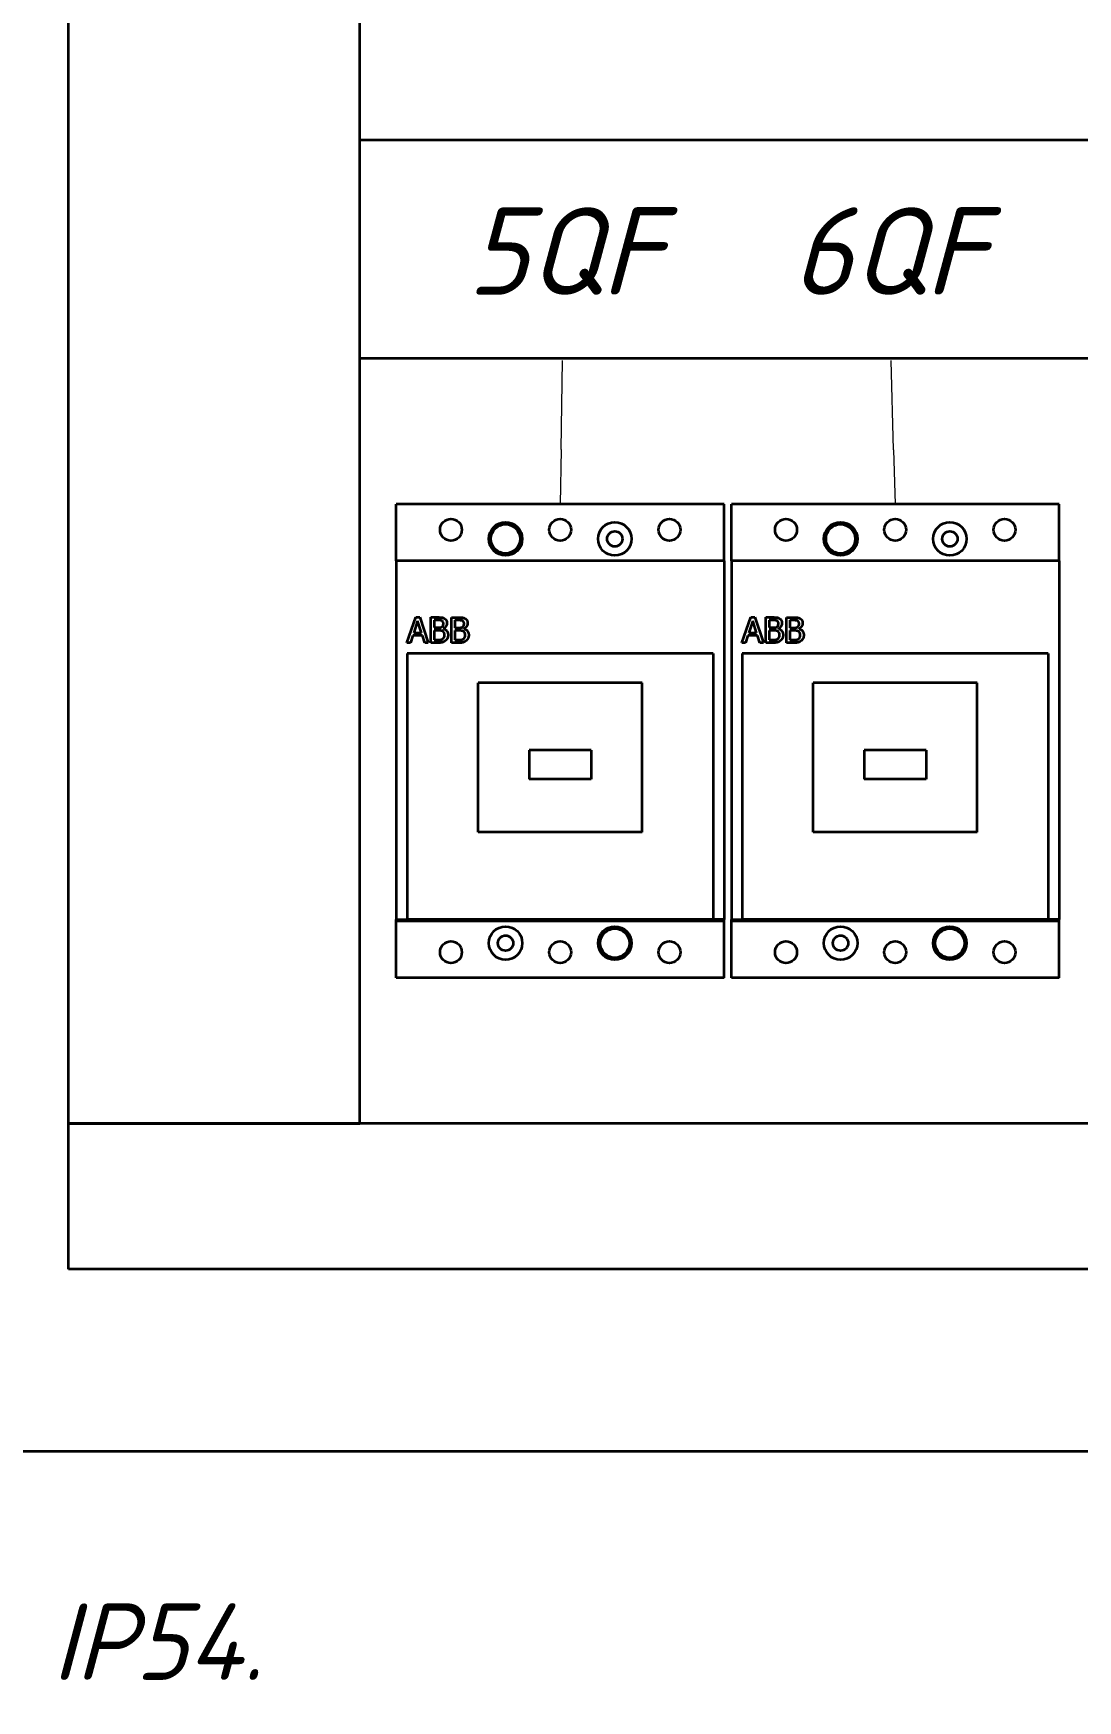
# Model space of a CAD drawing. Header units: millimetres. Extents: x 184 to 2238, y 135 to 1711.
# Drawn here: x 1728 to 2014.8, y 642.4 to 1100.2 of the extents above; entities that cross this region are included whole.
import ezdxf

# ---------------------------------------------------------------- set-up
doc = ezdxf.new("R2010")
doc.units = ezdxf.units.MM
doc.header["$LTSCALE"] = 6
doc.layers.add('Видимый контур (ГОСТ)', color=7, linetype='Continuous', lineweight=35)
doc.layers.add('Обозначение (ГОСТ)', color=7, linetype='Continuous', lineweight=18)
doc.styles.add('Обычный текст (ГОСТ)', font='GOST_Common Italic.ttf')
doc.styles.add('Увеличенный текст (ГОСТ)', font='GOST_Common Italic.ttf')

# ---------------------------------------------------------------- blocks, each defined once
blk = doc.blocks.new('TT')
at = {"layer": 'Обозначение (ГОСТ)', "insert": (239.643, 75.227), "char_height": 3.5, "attachment_point": 7, "style": 'Обычный текст (ГОСТ)'}
blk.add_mtext('\\fGOST Common|b0|i1;\\W0.99;1. Степень защиты шкафа IP54.', dxfattribs=at)
blk = doc.blocks.new('Номера позиций6')
at = {"layer": 'Обозначение (ГОСТ)'}
for q in [(312.395, 150.238), (312.293, 143.663)]:
    blk.add_line((312.332, 146.163), q, dxfattribs=at)
at = {"layer": 'Обозначение (ГОСТ)', "insert": (312.473, 155.253), "char_height": 4, "attachment_point": 5, "style": 'Увеличенный текст (ГОСТ)'}
blk.add_mtext('5QF', dxfattribs=at)
blk = doc.blocks.new('Номера позиций7')
at = {"layer": 'Обозначение (ГОСТ)'}
for q in [(327.439, 150.238), (327.626, 143.663)]:
    blk.add_line((327.555, 146.162), q, dxfattribs=at)
at = {"layer": 'Обозначение (ГОСТ)', "insert": (327.297, 155.253), "char_height": 4, "attachment_point": 5, "style": 'Увеличенный текст (ГОСТ)'}
blk.add_mtext('6QF', dxfattribs=at)

msp = doc.modelspace()

# ---------------------------------------------------------------- linework, layer by layer
at = {"layer": 'Видимый контур (ГОСТ)'}
for p, q in [((1737.695, 800.921), (1737.695, 1280.921)), ((1817.695, 800.921), (1817.695, 1280.921)), ((2212.695, 1070.921), (1817.695, 1070.921)), ((1817.695, 1010.921), (1817.695, 1070.921)), ((2212.695, 1010.921), (1817.695, 1010.921)), ((1827.695, 955.421), (1827.695, 970.921)), ((1917.695, 970.921), (1827.695, 970.921)), ((1917.695, 955.421), (1917.695, 970.921)), ((1919.695, 955.421), (1919.695, 970.921)), ((2009.695, 970.921), (1919.695, 970.921)), ((2009.695, 955.421), (2009.695, 970.921)), ((1827.695, 955.421), (1827.695, 856.921)), ((1917.695, 955.421), (1827.695, 955.421)), ((1917.695, 955.421), (1917.695, 856.921)), ((1919.695, 955.421), (1919.695, 856.921)), ((2009.695, 955.421), (1919.695, 955.421)), ((2009.695, 955.421), (2009.695, 856.921)), ((1830.62, 932.921), (1833.01, 939.911)), ((1833.556, 938.955), (1832.464, 935.664)), ((1833.01, 939.911), (1834.156, 939.906)), ((1834.625, 935.655), (1833.556, 938.955)), ((1834.156, 939.906), (1836.485, 932.895)), ((1837.149, 932.893), (1837.179, 939.893)), ((1837.179, 939.893), (1839.034, 939.884)), ((1838.106, 939.094), (1838.097, 937.047)), ((1838.996, 939.09), (1838.106, 939.094)), ((1842.821, 932.868), (1842.852, 939.868)), ((1842.852, 939.868), (1844.707, 939.86)), ((1843.778, 939.07), (1843.77, 937.022)), ((1844.669, 939.066), (1843.778, 939.07)), ((1922.62, 932.921), (1925.01, 939.911)), ((1925.556, 938.955), (1924.464, 935.664)), ((1925.01, 939.911), (1926.156, 939.906)), ((1926.625, 935.655), (1925.556, 938.955)), ((1926.156, 939.906), (1928.485, 932.895)), ((1929.149, 932.893), (1929.179, 939.893)), ((1929.179, 939.893), (1931.034, 939.884)), ((1930.106, 939.094), (1930.097, 937.047)), ((1930.996, 939.09), (1930.106, 939.094)), ((1934.821, 932.868), (1934.852, 939.868)), ((1934.852, 939.868), (1936.707, 939.86)), ((1935.778, 939.07), (1935.77, 937.022)), ((1936.669, 939.066), (1935.778, 939.07)), ((1832.205, 934.871), (1831.561, 932.917)), ((1834.877, 934.86), (1832.205, 934.871)), ((1832.464, 935.664), (1834.625, 935.655)), ((1835.504, 932.9), (1834.877, 934.86)), ((1838.094, 936.269), (1838.082, 933.683)), ((1839.149, 936.265), (1838.094, 936.269)), ((1838.097, 937.047), (1839.152, 937.042)), ((1840.603, 936.803), (1840.603, 936.769)), ((1843.766, 936.245), (1843.755, 933.658)), ((1844.821, 936.24), (1843.766, 936.245)), ((1843.77, 937.022), (1844.825, 937.017)), ((1846.276, 936.778), (1846.276, 936.744)), ((1924.205, 934.871), (1923.561, 932.917)), ((1926.877, 934.86), (1924.205, 934.871)), ((1924.464, 935.664), (1926.625, 935.655)), ((1927.504, 932.9), (1926.877, 934.86)), ((1930.094, 936.269), (1930.082, 933.683)), ((1931.149, 936.265), (1930.094, 936.269)), ((1930.097, 937.047), (1931.152, 937.042)), ((1932.603, 936.803), (1932.603, 936.769)), ((1935.766, 936.245), (1935.755, 933.658)), ((1936.821, 936.24), (1935.766, 936.245)), ((1935.77, 937.022), (1936.825, 937.017)), ((1938.276, 936.778), (1938.276, 936.744)), ((1831.561, 932.917), (1830.62, 932.921)), ((1914.695, 929.921), (1830.695, 929.921)), ((1830.695, 929.921), (1830.695, 856.921)), ((1836.485, 932.895), (1835.504, 932.9)), ((1839.157, 932.884), (1837.149, 932.893)), ((1838.082, 933.683), (1838.837, 933.679)), ((1844.829, 932.859), (1842.821, 932.868)), ((1843.755, 933.658), (1844.509, 933.655)), ((1914.695, 929.921), (1914.695, 856.921)), ((1923.561, 932.917), (1922.62, 932.921)), ((2006.695, 929.921), (1922.695, 929.921)), ((1922.695, 929.921), (1922.695, 856.921)), ((1928.485, 932.895), (1927.504, 932.9)), ((1931.157, 932.884), (1929.149, 932.893)), ((1930.082, 933.683), (1930.837, 933.679)), ((1936.829, 932.859), (1934.821, 932.868)), ((1935.755, 933.658), (1936.509, 933.655)), ((2006.695, 929.921), (2006.695, 856.921)), ((1895.195, 921.921), (1850.195, 921.921)), ((1850.195, 880.921), (1850.195, 921.921)), ((1895.195, 880.921), (1895.195, 921.921)), ((1987.195, 921.921), (1942.195, 921.921)), ((1942.195, 880.921), (1942.195, 921.921)), ((1987.195, 880.921), (1987.195, 921.921)), ((1864.195, 903.424), (1864.195, 903.064)), ((1881.195, 903.424), (1864.195, 903.424)), ((1864.195, 903.064), (1864.195, 902.225)), ((1864.195, 902.225), (1864.195, 897.447)), ((1881.195, 903.424), (1881.195, 903.064)), ((1881.195, 903.064), (1881.195, 902.225)), ((1881.195, 902.225), (1881.195, 897.447)), ((1956.195, 903.424), (1956.195, 903.064)), ((1973.195, 903.424), (1956.195, 903.424)), ((1956.195, 903.064), (1956.195, 902.225)), ((1956.195, 902.225), (1956.195, 897.447)), ((1973.195, 903.424), (1973.195, 903.064)), ((1973.195, 903.064), (1973.195, 902.225)), ((1973.195, 902.225), (1973.195, 897.447)), ((1864.195, 897.447), (1864.195, 896.4)), ((1881.195, 897.447), (1881.195, 896.4)), ((1956.195, 897.447), (1956.195, 896.4)), ((1973.195, 897.447), (1973.195, 896.4)), ((1864.195, 896.4), (1864.195, 895.444)), ((1881.195, 895.444), (1864.195, 895.444)), ((1881.195, 896.4), (1881.195, 895.444)), ((1956.195, 896.4), (1956.195, 895.444)), ((1973.195, 895.444), (1956.195, 895.444)), ((1973.195, 896.4), (1973.195, 895.444)), ((1895.195, 880.921), (1850.195, 880.921)), ((1987.195, 880.921), (1942.195, 880.921)), ((1827.695, 856.921), (1830.695, 856.921)), ((1827.695, 856.421), (1827.695, 856.921)), ((1917.695, 856.421), (1827.695, 856.421)), ((1827.695, 840.921), (1827.695, 856.421)), ((1914.695, 856.921), (1830.695, 856.921)), ((1917.695, 856.921), (1914.695, 856.921)), ((1917.695, 856.421), (1917.695, 856.921)), ((1917.695, 840.921), (1917.695, 856.421)), ((1919.695, 856.921), (1922.695, 856.921)), ((1919.695, 856.421), (1919.695, 856.921)), ((2009.695, 856.421), (1919.695, 856.421)), ((1919.695, 840.921), (1919.695, 856.421)), ((2006.695, 856.921), (1922.695, 856.921)), ((2009.695, 856.921), (2006.695, 856.921)), ((2009.695, 856.421), (2009.695, 856.921)), ((2009.695, 840.921), (2009.695, 856.421)), ((1917.695, 840.921), (1827.695, 840.921)), ((2009.695, 840.921), (1919.695, 840.921)), ((2237.695, 800.921), (1737.695, 800.921)), ((1737.695, 760.921), (1737.695, 800.921)), ((1737.695, 800.921), (1817.695, 800.921)), ((2237.695, 760.921), (1737.695, 760.921)), ((1511.695, 710.921), (2213.695, 710.921))]:
    msp.add_line(p, q, dxfattribs=at)
for centre, radius in [((1842.695, 963.921), 3), ((1857.695, 961.421), 4.6), ((1872.695, 963.921), 3), ((1887.695, 961.421), 4.6), ((1902.695, 963.921), 3), ((1934.695, 963.921), 3), ((1949.695, 961.421), 4.6), ((1964.695, 963.921), 3), ((1979.695, 961.421), 4.6), ((1994.695, 963.921), 3), ((1857.695, 961.421), 4), ((1887.695, 961.421), 2.1), ((1949.695, 961.421), 4), ((1979.695, 961.421), 2.1), ((1857.695, 850.421), 4.6), ((1857.695, 850.421), 2.1), ((1887.695, 850.421), 4.6), ((1887.695, 850.421), 4), ((1949.695, 850.421), 4.6), ((1949.695, 850.421), 2.1), ((1979.695, 850.421), 4.6), ((1979.695, 850.421), 4), ((1842.695, 847.921), 3), ((1872.695, 847.921), 3), ((1902.695, 847.921), 3), ((1934.695, 847.921), 3), ((1964.695, 847.921), 3), ((1994.695, 847.921), 3)]:
    msp.add_circle(centre, radius, dxfattribs=at)
for points in [[(1840.266, 938.903), (1840.04, 939.029), (1839.49, 939.088), (1838.996, 939.09)], [(1839.034, 939.884), (1839.783, 939.881), (1840.531, 939.782), (1840.871, 939.593)], [(1840.621, 938.17), (1840.622, 938.42), (1840.453, 938.795), (1840.266, 938.903)], [(1840.871, 939.593), (1841.25, 939.393), (1841.593, 938.739), (1841.591, 938.296)], [(1845.939, 938.879), (1845.713, 939.005), (1845.163, 939.064), (1844.669, 939.066)], [(1844.707, 939.86), (1845.455, 939.857), (1846.204, 939.757), (1846.543, 939.568)], [(1846.293, 938.146), (1846.294, 938.395), (1846.126, 938.77), (1845.939, 938.879)], [(1846.543, 939.568), (1846.922, 939.368), (1847.266, 938.714), (1847.264, 938.272)], [(1932.266, 938.903), (1932.04, 939.029), (1931.49, 939.088), (1930.996, 939.09)], [(1931.034, 939.884), (1931.783, 939.881), (1932.531, 939.782), (1932.871, 939.593)], [(1932.621, 938.17), (1932.622, 938.42), (1932.453, 938.795), (1932.266, 938.903)], [(1932.871, 939.593), (1933.25, 939.393), (1933.593, 938.739), (1933.591, 938.296)], [(1937.939, 938.879), (1937.713, 939.005), (1937.163, 939.064), (1936.669, 939.066)], [(1936.707, 939.86), (1937.455, 939.857), (1938.204, 939.757), (1938.543, 939.568)], [(1938.293, 938.146), (1938.294, 938.395), (1938.126, 938.77), (1937.939, 938.879)], [(1938.543, 939.568), (1938.922, 939.368), (1939.266, 938.714), (1939.264, 938.272)], [(1838.837, 933.679), (1839.45, 933.677), (1840.153, 933.787), (1840.426, 933.968)], [(1840.373, 936.078), (1840.152, 936.192), (1839.631, 936.263), (1839.149, 936.265)], [(1839.152, 937.042), (1839.589, 937.04), (1840.003, 937.129), (1840.225, 937.27)], [(1840.225, 937.27), (1840.441, 937.405), (1840.619, 937.841), (1840.621, 938.17)], [(1840.936, 934.986), (1840.937, 935.383), (1840.713, 935.895), (1840.373, 936.078)], [(1840.426, 933.968), (1840.688, 934.154), (1840.934, 934.618), (1840.936, 934.986)], [(1841.591, 938.296), (1841.589, 937.803), (1841.064, 937.022), (1840.603, 936.803)], [(1840.603, 936.769), (1841.226, 936.596), (1841.909, 935.691), (1841.906, 935.022)], [(1841.906, 935.022), (1841.904, 934.5), (1841.503, 933.702), (1841.173, 933.442)], [(1844.509, 933.655), (1845.122, 933.652), (1845.826, 933.763), (1846.099, 933.943)], [(1846.046, 936.053), (1845.825, 936.168), (1845.303, 936.238), (1844.821, 936.24)], [(1844.825, 937.017), (1845.261, 937.015), (1845.676, 937.104), (1845.898, 937.245)], [(1845.898, 937.245), (1846.114, 937.38), (1846.292, 937.817), (1846.293, 938.146)], [(1846.608, 934.962), (1846.61, 935.359), (1846.385, 935.87), (1846.046, 936.053)], [(1846.099, 933.943), (1846.361, 934.129), (1846.607, 934.593), (1846.608, 934.962)], [(1847.264, 938.272), (1847.262, 937.778), (1846.736, 936.998), (1846.276, 936.778)], [(1846.276, 936.744), (1846.899, 936.572), (1847.581, 935.667), (1847.578, 934.997)], [(1847.578, 934.997), (1847.576, 934.475), (1847.176, 933.677), (1846.846, 933.418)], [(1930.837, 933.679), (1931.45, 933.677), (1932.153, 933.787), (1932.426, 933.968)], [(1932.373, 936.078), (1932.152, 936.192), (1931.631, 936.263), (1931.149, 936.265)], [(1931.152, 937.042), (1931.589, 937.04), (1932.003, 937.129), (1932.225, 937.27)], [(1932.225, 937.27), (1932.441, 937.405), (1932.619, 937.841), (1932.621, 938.17)], [(1932.936, 934.986), (1932.937, 935.383), (1932.713, 935.895), (1932.373, 936.078)], [(1932.426, 933.968), (1932.688, 934.154), (1932.934, 934.618), (1932.936, 934.986)], [(1933.591, 938.296), (1933.589, 937.803), (1933.064, 937.022), (1932.603, 936.803)], [(1932.603, 936.769), (1933.226, 936.596), (1933.909, 935.691), (1933.906, 935.022)], [(1933.906, 935.022), (1933.904, 934.5), (1933.503, 933.702), (1933.173, 933.442)], [(1936.509, 933.655), (1937.122, 933.652), (1937.826, 933.763), (1938.099, 933.943)], [(1938.046, 936.053), (1937.825, 936.168), (1937.303, 936.238), (1936.821, 936.24)], [(1936.825, 937.017), (1937.261, 937.015), (1937.676, 937.104), (1937.898, 937.245)], [(1937.898, 937.245), (1938.114, 937.38), (1938.292, 937.817), (1938.293, 938.146)], [(1938.608, 934.962), (1938.61, 935.359), (1938.385, 935.87), (1938.046, 936.053)], [(1938.099, 933.943), (1938.361, 934.129), (1938.607, 934.593), (1938.608, 934.962)], [(1939.264, 938.272), (1939.262, 937.778), (1938.736, 936.998), (1938.276, 936.778)], [(1938.276, 936.744), (1938.899, 936.572), (1939.581, 935.667), (1939.578, 934.997)], [(1939.578, 934.997), (1939.576, 934.475), (1939.176, 933.677), (1938.846, 933.418)], [(1841.173, 933.442), (1840.775, 933.138), (1839.871, 932.881), (1839.157, 932.884)], [(1846.846, 933.418), (1846.447, 933.113), (1845.544, 932.856), (1844.829, 932.859)], [(1933.173, 933.442), (1932.775, 933.138), (1931.871, 932.881), (1931.157, 932.884)], [(1938.846, 933.418), (1938.447, 933.113), (1937.544, 932.856), (1936.829, 932.859)]]:
    msp.add_open_spline(points, degree=2, dxfattribs=at)

# ---------------------------------------------------------------- block references
at = {"xscale": 6, "yscale": 6, "zscale": 6}
msp.add_blockref('TT', (-39.578, 191.058), dxfattribs=at)
at = {"layer": 'Обозначение (ГОСТ)', "xscale": 6, "yscale": 6, "zscale": 6}
for name in ['Номера позиций6', 'Номера позиций7']:
    msp.add_blockref(name, (-1.062, 108.942), dxfattribs=at)

doc.saveas('drawing.dxf')
